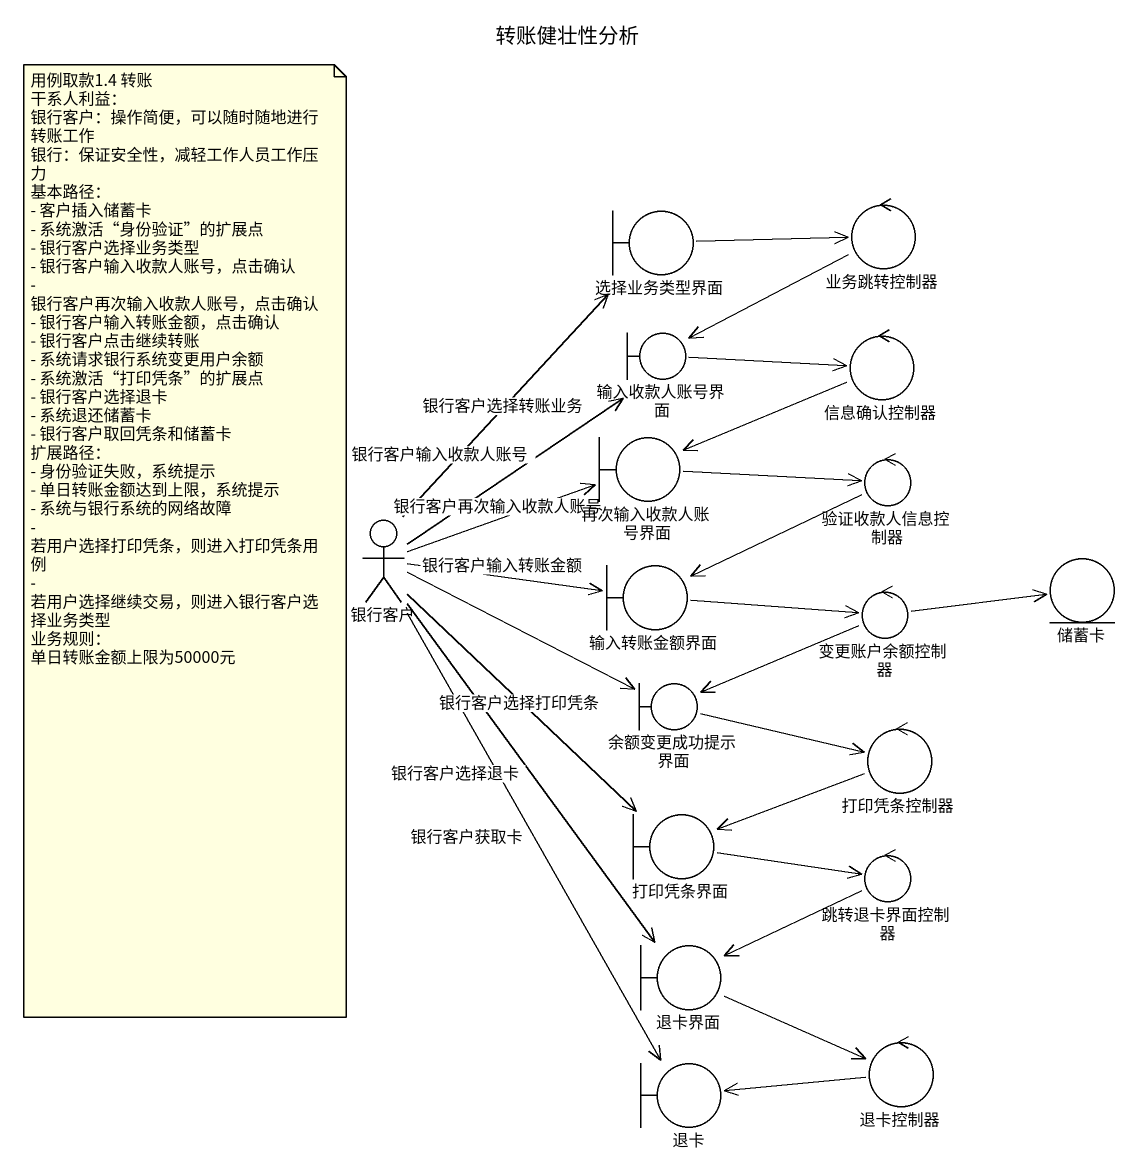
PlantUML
@startuml
title 转账健壮性分析
boundary 选择业务类型界面
control 业务跳转控制器
boundary 输入收款人账号界面
control 信息确认控制器
boundary 再次输入收款人账号界面
control 验证收款人信息控制器
actor 银行客户
boundary 输入转账金额界面
control 变更账户余额控制器
entity 储蓄卡
boundary 余额变更成功提示界面
control 打印凭条控制器
boundary 打印凭条界面
control 跳转退卡界面控制器
boundary 退卡界面
control 退卡控制器
boundary 退卡
选择业务类型界面 -right-> 业务跳转控制器
业务跳转控制器 -left-> 输入收款人账号界面
输入收款人账号界面 -right-> 信息确认控制器
信息确认控制器 -left-> 再次输入收款人账号界面
再次输入收款人账号界面 -right-> 验证收款人信息控制器
验证收款人信息控制器 -left-> 输入转账金额界面
银行客户 -up-> 选择业务类型界面 : 银行客户选择转账业务
银行客户 -up-> 输入收款人账号界面 : 银行客户输入收款人账号
银行客户 -right-> 再次输入收款人账号界面 : 银行客户再次输入收款人账号
银行客户 -right-> 输入转账金额界面 : 银行客户输入转账金额
银行客户 -right-> 余额变更成功提示界面
银行客户 --> 打印凭条界面 : 银行客户选择打印凭条
银行客户 --> 退卡界面 : 银行客户选择退卡
银行客户 --> 退卡 : 银行客户获取卡
输入转账金额界面 -right-> 变更账户余额控制器
变更账户余额控制器 -right-> 储蓄卡
变更账户余额控制器 -left-> 余额变更成功提示界面
余额变更成功提示界面 -right-> 打印凭条控制器
打印凭条控制器 -left-> 打印凭条界面
打印凭条界面 -right-> 跳转退卡界面控制器
跳转退卡界面控制器 -left-> 退卡界面
退卡界面 -right-> 退卡控制器
退卡控制器 -left-> 退卡
note as N1
  用例取款1.4 转账
  干系人利益：
  银行客户：操作简便，可以随时随地进行转账工作
  银行：保证安全性，减轻工作人员工作压力
  基本路径：
  - 客户插入储蓄卡
  - 系统激活“身份验证”的扩展点
  - 银行客户选择业务类型
  - 银行客户输入收款人账号，点击确认
  - 银行客户再次输入收款人账号，点击确认
  - 银行客户输入转账金额，点击确认
  - 银行客户点击继续转账
  - 系统请求银行系统变更用户余额
  - 系统激活“打印凭条”的扩展点
  - 银行客户选择退卡
  - 系统退还储蓄卡
  - 银行客户取回凭条和储蓄卡
  扩展路径：
  - 身份验证失败，系统提示
  - 单日转账金额达到上限，系统提示
  - 系统与银行系统的网络故障
  - 若用户选择打印凭条，则进入打印凭条用例
  - 若用户选择继续交易，则进入银行客户选择业务类型
  业务规则：
  单日转账金额上限为50000元
end note
@enduml
